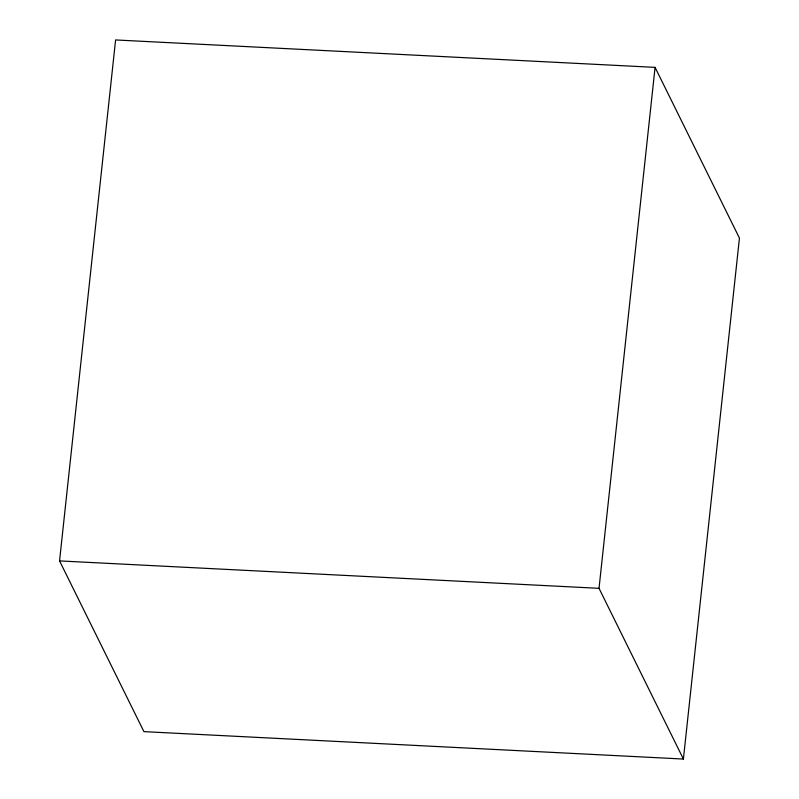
<?xml version="1.0" encoding="UTF-8"?>
<svg xmlns="http://www.w3.org/2000/svg" width="799" height="799" viewBox="0 0 799 799"><rect width="100%" height="100%" fill="white"/><g stroke="black" fill="none" stroke-linecap="round" stroke-linejoin="round"><path stroke-width="1.2" d="M59.555 560.908L115.595 39.95L655.07 67.366L739.445 238.092L683.405 759.05L143.93 731.634L59.555 560.908L599.03 588.324L683.405 759.05M599.03 588.324L655.07 67.366"/></g></svg>
